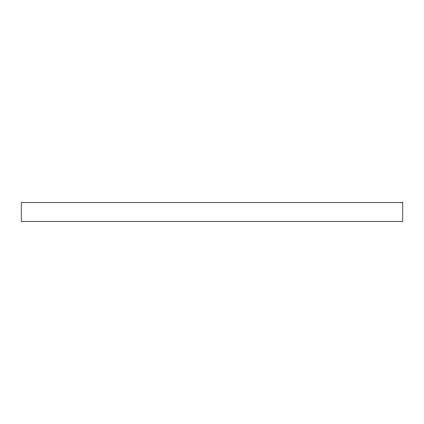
<?xml version="1.0" encoding="UTF-8"?>
<svg xmlns="http://www.w3.org/2000/svg" width="424" height="424" viewBox="0 0 424 424"><rect width="100%" height="100%" fill="white"/><g stroke="black" fill="none" stroke-linecap="round" stroke-linejoin="round"><path stroke-width="0.64" d="M402.8 202.709L21.2 202.709L21.2 221.291L402.8 221.291L402.8 202.709"/></g></svg>
